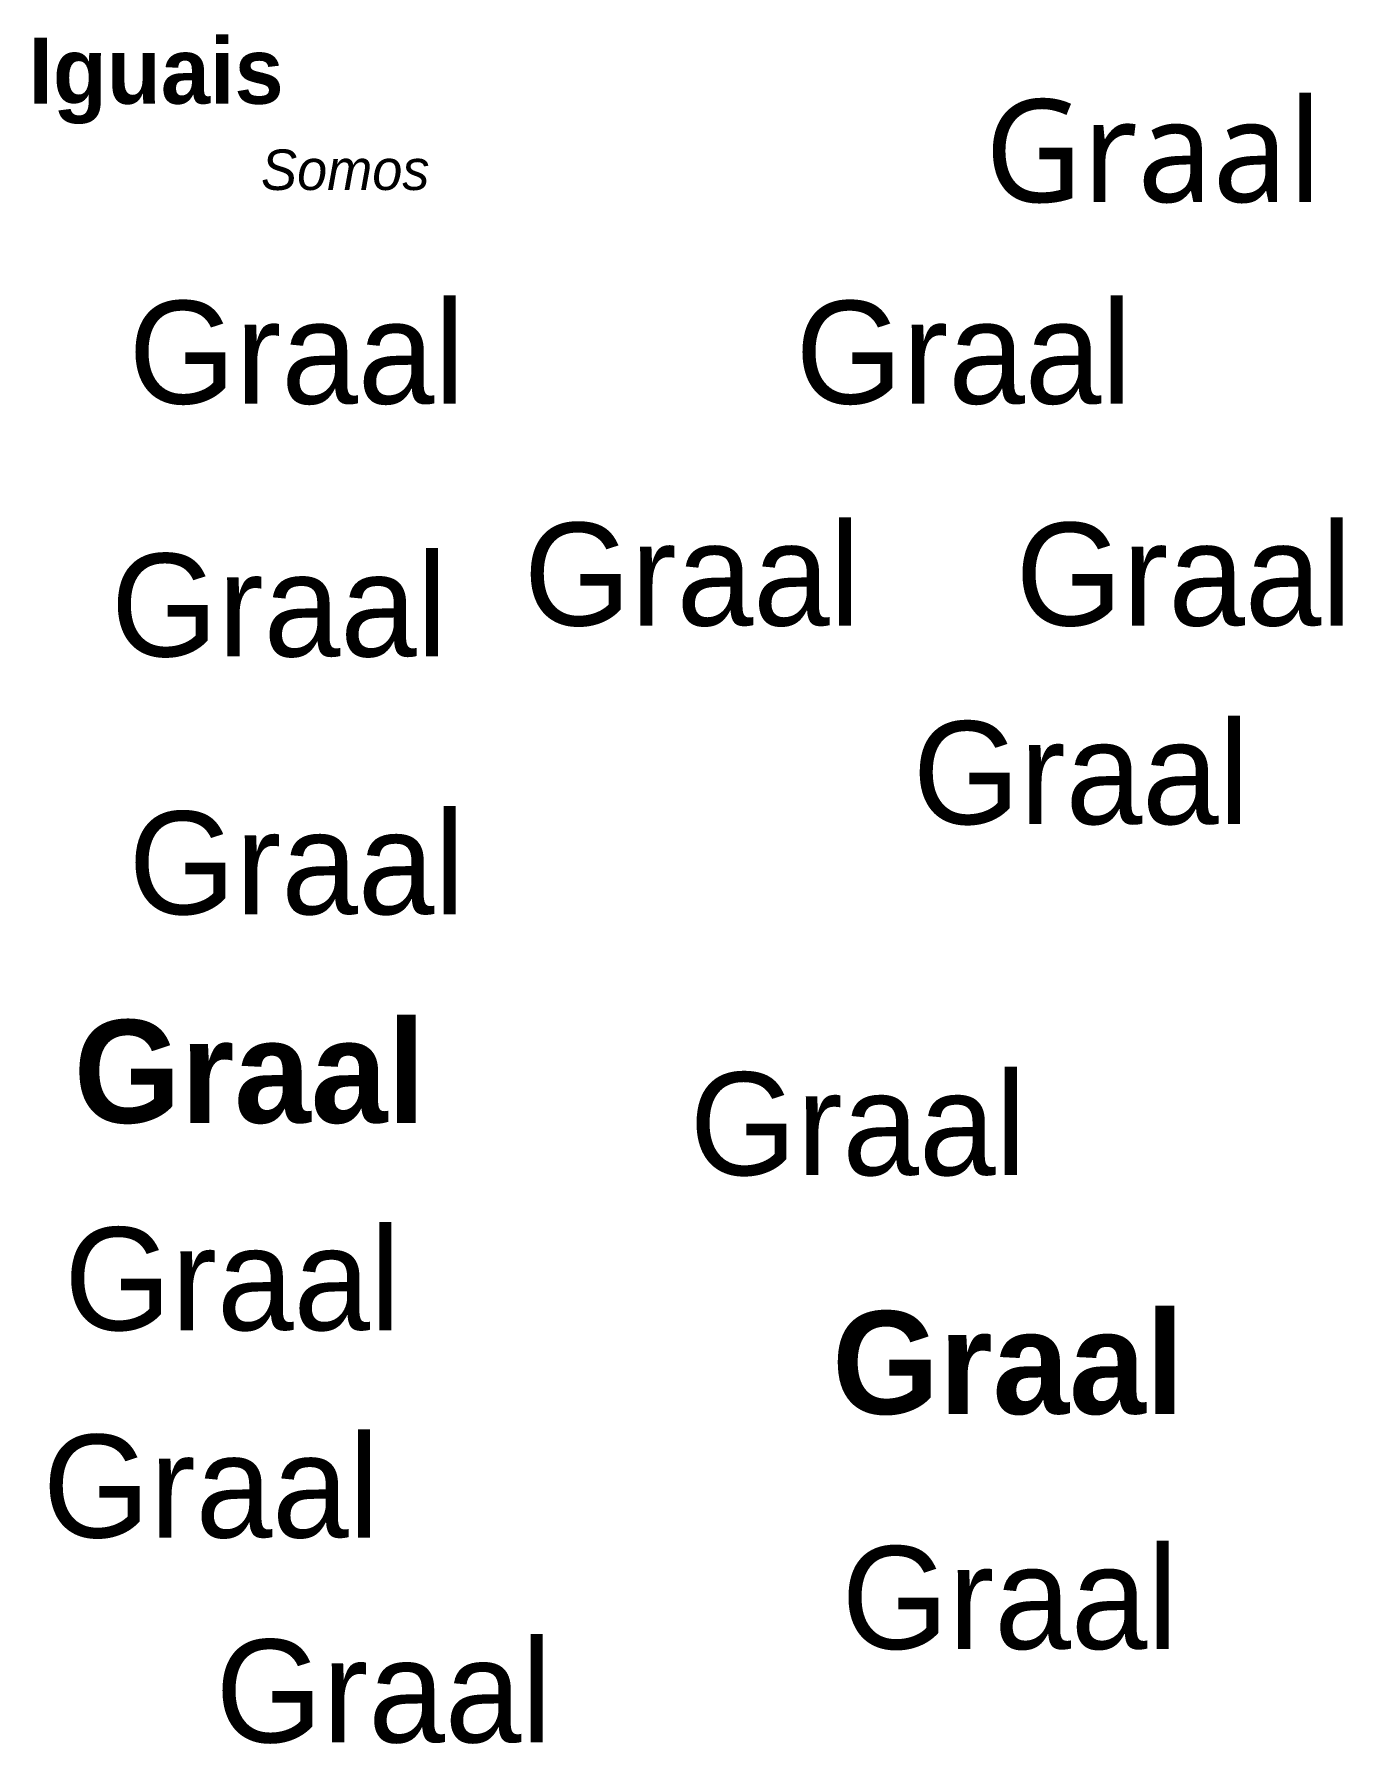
# Model space of a CAD drawing. Header units: inches. Extents: x 7 to 1045, y -1373 to -17.
import ezdxf

# ---------------------------------------------------------------- set-up
doc = ezdxf.new("R2010")
doc.units = ezdxf.units.IN
doc.header["$MEASUREMENT"] = 0
doc.layers.add('Layer 1', color=7, linetype='Continuous')

msp = doc.modelspace()

# ---------------------------------------------------------------- texts
at = {"layer": 'Layer 1', "color": 7, "true_color": 0xffffff, "attachment_point": 7}
for s, insert, char_height in [('\\fJust Kids|b1|i0|c0|p34;\\W1;Iguais', (2, -88.5), 52.406), ('\\fYu Gothic UI Semilight|b0|i0|c0|p34;\\W1;Graal', (760.5, -151.5), 81.6), ('\\fKids Play|b0|i1|c0|p34;\\W1;Somos ', (186.5, -141.2), 32.103), ('\\fFunnyKid|b0|i0|c0|p34;\\W1;Graal', (81.5, -311.5), 81.6), ('\\fMedieval Scribish|b0|i0|c0|p34;\\W1;Graal', (610.5, -311.5), 81.6), ('\\fMedieval Scroll of Wisdom - Regular|b0|i0|c0|p34;\\W1;Graal', (395, -487.5), 81.6), ('\\fMedieval Scribish|b0|i0|c0|p34;\\W1;Graal', (785, -487.5), 81.6), ('\\fGabriola|b0|i0|c0|p34;\\W1;Graal', (67.5, -512), 81.6), ('\\fMedieval Scribish|b0|i0|c0|p34;\\W1;Graal', (703.5, -645), 81.6), ('\\fKids Play|b0|i0|c0|p34;\\W1;Graal', (81.5, -716.5), 81.6), ('\\fNueva Std|b1|i0|c0|p34;\\W1;Graal', (38, -882), 81.6), ('\\fEG Dragon Caps|b0|i0|c0|p34;\\W1;Graal', (526.5, -923.5), 81.6), ('\\fMedieval Scribish|b0|i0|c0|p34;\\W1;Graal', (30.5, -1046.5), 81.6), ('\\fNueva Std|b1|i0|c0|p34;\\W1;Graal', (639.5, -1113), 81.6), ('\\fMedieval Scribish|b0|i0|c0|p34;\\W1;Graal', (13.5, -1211), 81.6), ('\\fVoodoo Vampire|b0|i0|c0|p34;\\W1;Graal', (647, -1299.4), 81.6), ('\\fMedieval Scribish|b0|i0|c0|p34;\\W1;Graal', (150.5, -1373.5), 81.6)]:
    msp.add_mtext(s, dxfattribs=dict(at, insert=insert, char_height=char_height))

doc.saveas('drawing.dxf')
